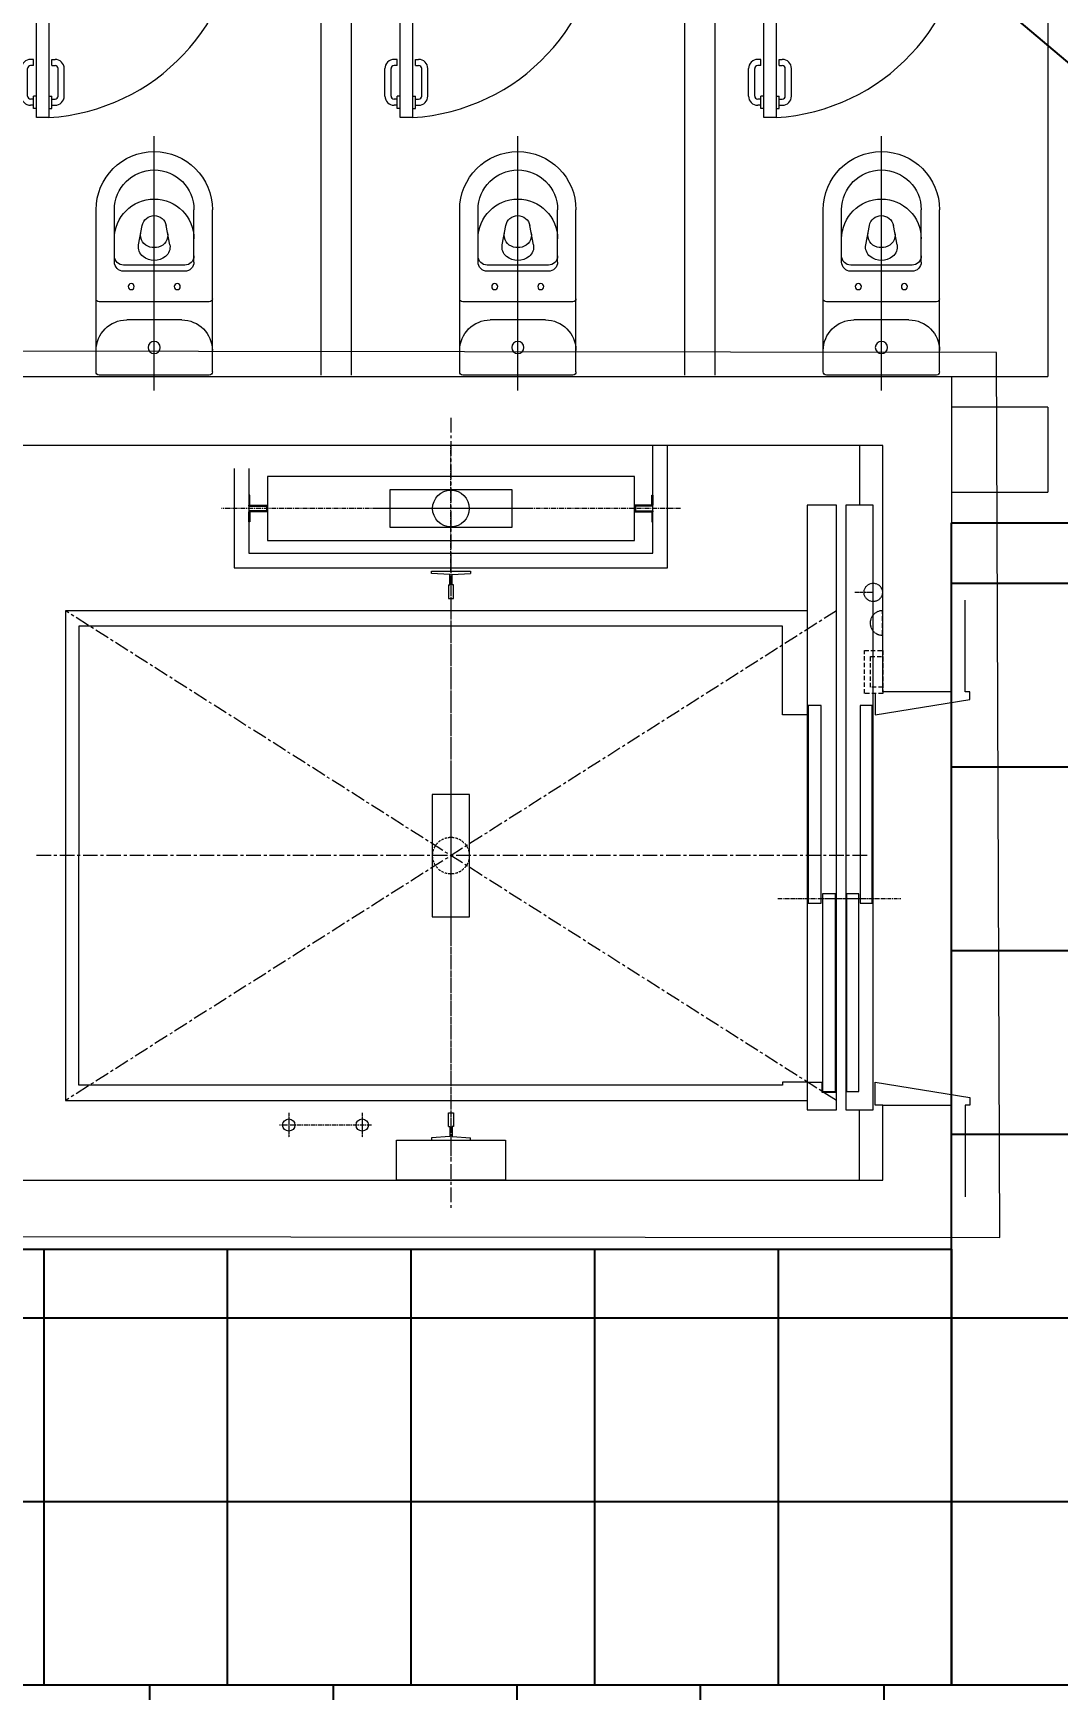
# Model space of a CAD drawing. Extents: x -178977 to 231842, y -29287 to 19916.
# Drawn here: x -1366 to 1983, y -2725 to 2687 of the extents above; entities that cross this region are included whole.
import ezdxf
from ezdxf import colors
from ezdxf.entities.mleader import LeaderData, LeaderLine
from ezdxf.math import Vec2, Vec3

# ---------------------------------------------------------------- set-up
doc = ezdxf.new("R2010")
doc.units = 0
doc.header["$LTSCALE"] = 0.25
for name, pattern in [('01-First Floor-FUR$0$CENTERX2', [101.6, 63.5, -12.7, 12.7, -12.7]), ('01-First Floor-FUR$0$DASHED2', [9.525, 6.35, -3.175]), ('DASHDOT', [25.4, 12.7, -6.35, 0, -6.35])]:
    doc.linetypes.add(name, pattern=pattern)
for name, color, linetype, lineweight in [('01-First Floor-FUR$0$Axis', 251, '01-First Floor-FUR$0$CENTERX2', 5), ('01-First Floor-FUR$0$C-HYDR-CTCH', 251, 'Continuous', 5), ('01-First Floor-FUR$0$Cabin', 7, 'Continuous', 5), ('01-First Floor-FUR$0$Notes', 1, 'Continuous', 5), ('01-First Floor-FUR$0$SANIT', 250, 'Continuous', 5), ('01-First Floor-FUR$0$Structure', 251, 'Continuous', 5), ('01-First Floor-FUR$0$Tech', 169, '01-First Floor-FUR$0$DASHED2', 5), ('01-First Floor-FUR$0$Walls', 251, 'Continuous', 5), ('01-First Floor-FUR$0$Wooden Joinery', 251, 'Continuous', 5), ('E-LITE-CIRC', 6, 'Continuous', 25), ('E-LITE-CLNG-CNDT', 6, 'DASHDOT', 35)]:
    doc.layers.add(name, color=color, linetype=linetype, lineweight=lineweight)
doc.layers.add('01-First Floor-FUR$0$FALSE CEILING', color=251, linetype='Continuous')
doc.styles.add('DC_SIMPLEX', font='SIMPLEX.shx', dxfattribs={"width": 0.7})

# ---------------------------------------------------------------- blocks, each defined once
blk = doc.blocks.new('01-First Floor-FUR$0$A$C72370EFE')
at = {"layer": '01-First Floor-FUR$0$Wooden Joinery'}
for p, q in [((-0.01, -0.04), (-0.02, -0.04)), ((-0.01, -0.03), (-0.01, -0.07)), ((0, -0.03), (-0.01, -0.03)), ((0.04, -0.03), (0.05, -0.03)), ((0.05, -0.03), (0.05, -0.07)), ((0.05, -0.04), (0.06, -0.04)), ((-0.05, -0.07), (-0.05, -0.16)), ((-0.03, -0.07), (-0.03, -0.16)), ((-0.01, -0.06), (-0.02, -0.06)), ((0, -0.07), (-0.01, -0.07)), ((0.04, -0.07), (0.05, -0.07)), ((0.05, -0.06), (0.06, -0.06)), ((0.07, -0.07), (0.07, -0.16)), ((0.09, -0.07), (0.09, -0.16)), ((-0.01, -0.17), (-0.02, -0.17)), ((-0.01, -0.19), (-0.02, -0.19)), ((-0.01, -0.17), (-0.01, -0.19)), ((0.05, -0.17), (0.06, -0.17)), ((0.05, -0.17), (0.05, -0.19)), ((0.05, -0.19), (0.06, -0.19))]:
    blk.add_line(p, q, dxfattribs=at)
for centre, radius, start, end in [((-0.02, -0.07), 0.03, 90, 180), ((0.06, -0.07), 0.03, 0, 90), ((-0.02, -0.07), 0.01, 90, 180), ((0.06, -0.07), 0.01, 0, 90), ((-0.02, -0.16), 0.03, 180, 270), ((-0.02, -0.16), 0.01, 180, 270), ((0.06, -0.16), 0.01, 270, 0), ((0.06, -0.16), 0.03, 270, 0)]:
    blk.add_arc(centre, radius, start, end, dxfattribs=at)
blk = doc.blocks.new('01-First Floor-FUR$0$A$C268A7CF0')
at = {"layer": '01-First Floor-FUR$0$Wooden Joinery'}
for points in [[(80, 758.8), (80, 768.8), (10, 778.8), (10, 758.8)], [(740, 758.8), (740, 768.8), (810, 778.8), (810, 758.8)], [(70, 658.8), (70, 648.8), (0, 638.8), (0, 658.8)], [(120, 658.8), (120, 0), (80, 0), (80, 658.8)], [(750, 658.8), (750, 648.8), (820, 638.8), (820, 658.8)]]:
    blk.add_lwpolyline(points, close=True, dxfattribs=at)
for points in [[(45, 658.8), (45, 758.8), (20, 758.8), (20, 658.8), (45, 658.8)], [(45, 658.8), (80, 658.8), (80, 698.8), (90, 698.8), (90, 758.8), (45, 758.8), (45, 658.8)], [(775, 658.8), (740, 658.8), (740, 698.8), (730, 698.8), (730, 758.8), (775, 758.8), (775, 658.8)], [(775, 658.8), (775, 758.8), (800, 758.8), (800, 658.8), (775, 658.8)]]:
    blk.add_lwpolyline(points, dxfattribs=at)
blk.add_arc((80, 658.8), 660, 273.4748, 0, dxfattribs=at)
at = {"layer": '01-First Floor-FUR$0$Wooden Joinery', "xscale": 999.9999999998854, "yscale": 999.9999999998854, "zscale": 999.9999999998854, "rotation": 180}
blk.add_blockref('01-First Floor-FUR$0$A$C72370EFE', (120, 0), dxfattribs=at)
blk = doc.blocks.new('01-First Floor-FUR$0$T127-1_B')
at = {"layer": '01-First Floor-FUR$0$Cabin'}
for p, q in [((78, 4), (82, 63.5)), ((44.5, 8), (44.5, 4)), ((44.5, 4), (78, 4)), ((44.5, -8), (44.5, -4)), ((44.5, -4), (78, -4)), ((78, -4), (82, -63.5))]:
    blk.add_line(p, q, dxfattribs=at)
at = {"layer": '01-First Floor-FUR$0$Cabin', "ltscale": 5}
for points in [[(82, 63.5), (89, 63.5), (89, -63.5), (82, -63.5)], [(44.5, 8), (0, 8), (0, -8), (44.5, -8)]]:
    blk.add_lwpolyline(points, dxfattribs=at)
blk = doc.blocks.new('01-First Floor-FUR$0$T127-1_B__1680')
at = {"layer": '01-First Floor-FUR$0$Axis'}
blk.add_line((-990, 0), (990, 0), dxfattribs=at)
at = {"layer": '01-First Floor-FUR$0$Notes', "xscale": -1}
blk.add_blockref('01-First Floor-FUR$0$T127-1_B', (-840, 0), dxfattribs=at)
at = {"layer": '01-First Floor-FUR$0$Notes'}
blk.add_blockref('01-First Floor-FUR$0$T127-1_B', (840, 0), dxfattribs=at)
blk = doc.blocks.new('01-First Floor-FUR$0$JIS5K')
at = {"layer": '01-First Floor-FUR$0$Cabin'}
for p, q in [((60.2, 8), (60.2, 11.2)), ((60.2, -8), (60.2, -11.2))]:
    blk.add_line(p, q, dxfattribs=at)
at = {"layer": '01-First Floor-FUR$0$Cabin', "ltscale": 5}
for points in [[(57, 11.2), (0, 11.2), (0, -11.2), (57, -11.2)], [(60.2, 8), (3.2, 8), (3.2, -8), (60.2, -8)], [(57, 11.2), (57, 43.5), (60.2, 43.5), (60.2, 11.2)], [(57, -11.2), (57, -43.5), (60.2, -43.5), (60.2, -11.2)]]:
    blk.add_lwpolyline(points, dxfattribs=at)
blk = doc.blocks.new('01-First Floor-FUR$0$JIS5K__1200')
at = {"layer": '01-First Floor-FUR$0$Axis'}
blk.add_line((-750, 0), (750, 0), dxfattribs=at)
at = {"layer": '01-First Floor-FUR$0$Notes', "xscale": -1}
blk.add_blockref('01-First Floor-FUR$0$JIS5K', (-600, 0), dxfattribs=at)
at = {"layer": '01-First Floor-FUR$0$Notes'}
blk.add_blockref('01-First Floor-FUR$0$JIS5K', (600, 0), dxfattribs=at)
blk = doc.blocks.new('01-First Floor-FUR$0$对重支撑1')
at = {"layer": '01-First Floor-FUR$0$Cabin'}
blk.add_lwpolyline([(1060, 178), (929, 178), (929, -178), (1060, -178)], close=True, dxfattribs=at).dxf.unprotected_set("ltscale", 0)
blk = doc.blocks.new('01-First Floor-FUR$0$井道平面图轿厢1轿厢地坎')
at = {"layer": '01-First Floor-FUR$0$Axis', "ltscale": 0.864}
blk.add_lwpolyline([(0, 96), (0, -192)], dxfattribs=at)
at = {"layer": '01-First Floor-FUR$0$Cabin', "ltscale": 5}
for points in [[(690, 0), (690, -96), (-1285, -96), (-1285, 0)], [(15, -3), (15, -46), (-630, -46), (-630, -3)], [(630, -50), (630, -93), (-15, -93), (-15, -50)]]:
    blk.add_lwpolyline(points, close=True, dxfattribs=at)
at = {"layer": '01-First Floor-FUR$0$Cabin'}
for points in [[(600, 0), (600, -48)], [(600, -48), (633, -48)], [(633, -48), (633, -96)]]:
    blk.add_lwpolyline(points, dxfattribs=at)
blk = doc.blocks.new('01-First Floor-FUR$0$层门地坎1')
at = {"layer": '01-First Floor-FUR$0$Axis', "ltscale": 0.81}
blk.add_lwpolyline([(0, 90), (0, -180)], dxfattribs=at)
at = {"layer": '01-First Floor-FUR$0$Cabin', "ltscale": 5}
for points in [[(690, 0), (690, -90), (-1285, -90), (-1285, 0)], [(15, -47), (15, -87), (-630, -87), (-630, -47)], [(630, -3), (630, -43), (-15, -43), (-15, -3)]]:
    blk.add_lwpolyline(points, close=True, dxfattribs=at)
blk = doc.blocks.new('01-First Floor-FUR$0$WC manta')
at = {"layer": '01-First Floor-FUR$0$SANIT'}
for p, q in [((-0.13, 0.18), (-0.13, -0.18)), ((-0.12, 0.19), (0.41, 0.19)), ((0.109, 0.18), (0.109, -0.18)), ((0.239, 0.13), (0.41, 0.13)), ((0.05, 0.09), (0.05, -0.09)), ((0.209, 0.1), (0.209, -0.1)), ((0.229, 0.1), (0.229, -0.1)), ((-0.18, 0), (0.65, 0)), ((0.2955, 0.051), (0.3581, 0.0393)), ((0.2955, -0.051), (0.3581, -0.0393)), ((0.239, -0.13), (0.41, -0.13)), ((-0.12, -0.19), (0.41, -0.19))]:
    blk.add_line(p, q, dxfattribs=at)
for centre, radius in [((0.159, 0.0752), 0.01), ((-0.04, 0), 0.02), ((0.159, -0.0753), 0.01)]:
    blk.add_circle(centre, radius, dxfattribs=at)
for centre, radius, start, end in [((-0.12, 0.18), 0.01, 90, 180), ((-0.05, 0.09), 0.1, 0, 90), ((0.119, 0.18), 0.01, 90, 180), ((0.41, 0), 0.19, 270, 90), ((0.239, 0.1), 0.03, 90, 180), ((0.259, 0.1), 0.03, 90, 180), ((0.3147, 0), 0.13, 270, 90), ((0.41, 0), 0.13, 270, 90), ((0.3029, 0), 0.0588, 141.525, 218.475), ((0.2882, 0.0117), 0.04, 79.4289, 141.525), ((0.3454, 0), 0.0588, 166.4176, 193.5824), ((0.3271, 0.0044), 0.04, 79.4289, 166.4176), ((0.3507, 0), 0.04, 280.5711, 79.4289), ((0.2882, -0.0117), 0.04, 218.475, 280.5711), ((0.3271, -0.0044), 0.04, 193.5824, 280.5711), ((-0.05, -0.09), 0.1, 270, 0), ((0.239, -0.1), 0.03, 180, 270), ((0.259, -0.1), 0.03, 180, 270), ((-0.12, -0.18), 0.01, 180, 270), ((0.119, -0.18), 0.01, 180, 270)]:
    blk.add_arc(centre, radius, start, end, dxfattribs=at)
blk = doc.blocks.new('01-First Floor-FUR')
at = {"layer": '01-First Floor-FUR$0$Axis'}
blk.add_line((0, 929), (0, 1339), dxfattribs=at)
at = {"layer": '01-First Floor-FUR$0$Axis', "ltscale": 3}
for points in [[(0, 1430), (0, -1150)], [(1260, 800), (-1260, -800)], [(1260, -800), (-1260, 800)], [(1360, 0), (-1360, 0)]]:
    blk.add_lwpolyline(points, dxfattribs=at)
at = {"layer": '01-First Floor-FUR$0$Axis', "ltscale": 1.5}
blk.add_lwpolyline([(0, 250), (0, -250)], dxfattribs=at)
at = {"layer": '01-First Floor-FUR$0$Axis', "ltscale": 0.24}
for points in [[(-530, -840), (-530, -920)], [(-290, -840), (-290, -920)]]:
    blk.add_lwpolyline(points, dxfattribs=at)
at = {"layer": '01-First Floor-FUR$0$Axis', "ltscale": 0.9}
blk.add_lwpolyline([(-260, -880), (-560, -880)], dxfattribs=at)
at = {"layer": '01-First Floor-FUR$0$C-HYDR-CTCH', "elevation": 0, "flags": 128}
blk.add_lwpolyline([(-1695, 1647.6), (-1683.7, -1243.9), (1794.1, -1247.6), (1782.8, 1643.9), (-1695, 1647.6)], dxfattribs=at)
at = {"layer": '01-First Floor-FUR$0$Cabin', "ltscale": 5}
for points in [[(-708.2, 1265), (-708.2, 940), (708.2, 940), (708.2, 1340)], [(-660.2, 1265), (-660.2, 988), (660.2, 988), (660.2, 1340)]]:
    blk.add_lwpolyline(points, dxfattribs=at)
at = {"layer": '01-First Floor-FUR$0$Cabin'}
for points in [[(1335, 1340), (1335, 1145)], [(1260, 1145), (1164, 1145)], [(1164, 1145), (1164, 800)], [(1260, 1145), (1164, 1145)], [(1164, 1145), (1164, 800)], [(1260, -830), (1260, 1145)], [(1260, -830), (1260, 1145)], [(250, 1134), (-250, 1134)], [(1386, 530), (1386, 460), (1696, 510), (1696, 535), (1681, 535), (1681, 835)], [(1164, 800), (-1260, 800)], [(-1260, 800), (-1260, -800)], [(1164, 800), (-1260, 800)], [(-1260, 800), (-1260, -800)], [(1084, 750), (-1216, 750)], [(-1216, 750), (-1216, 0)], [(1084, 460), (1084, 750)], [(1164, 460), (1084, 460)], [(-1216, -750), (-1216, 0)], [(1084, -750), (-1216, -750)], [(1164, -740), (1084, -740)], [(1084, -740), (1084, -750)], [(1411, -815), (1411, -815), (1386, -815), (1386, -740), (1696, -790), (1696, -815), (1681, -815), (1681, -1115)], [(-1260, -800), (1164, -800)], [(-1260, -800), (1164, -800)], [(1164, -800), (1164, -830)], [(1164, -800), (1164, -830)], [(1164, -830), (1260, -830)], [(1164, -830), (1260, -830)], [(1335, -1060), (1335, -830)]]:
    blk.add_lwpolyline(points, dxfattribs=at)
at = {"layer": '01-First Floor-FUR$0$Cabin', "ltscale": 5}
blk.add_lwpolyline([(-600, 1239), (-600, 1029), (600, 1029), (600, 1239)], close=True, dxfattribs=at)
at = {"layer": '01-First Floor-FUR$0$Cabin'}
blk.add_lwpolyline([(-200, 1195), (-200, 1073), (200, 1073), (200, 1195)], close=True, dxfattribs=at)
at = {"layer": '01-First Floor-FUR$0$Cabin', "ltscale": 50}
blk.add_lwpolyline([(-61, -200), (61, -200), (61, 200), (-61, 200)], close=True, dxfattribs=at)
at = {"layer": '01-First Floor-FUR$0$Cabin'}
for centre, radius in [((0, 1134), 60), ((-530, -880), 20), ((-290, -880), 20)]:
    blk.add_circle(centre, radius, dxfattribs=at)
at = {"layer": '01-First Floor-FUR$0$FALSE CEILING', "linetype": 'Continuous'}
for p, q in [((1636, 890), (8296.4, 890)), ((1636, 290), (8296.4, 290)), ((1636, -310), (8296.4, -310)), ((1636, -910), (8296.4, -910)), ((-1329.8, -2710), (-1329.8, -1285)), ((-729.8, -2710), (-729.8, -1285)), ((-129.8, -2710), (-129.8, -1285)), ((470.2, -2710), (470.2, -1285)), ((1070.2, -2710), (1070.2, -1285)), ((-3129.8, -1510), (1636, -1510)), ((1636, -1510), (8296.4, -1510)), ((-3129.8, -2110), (1636, -2110)), ((1636, -2110), (8296.4, -2110)), ((-984.1, -12827.2), (-984.1, -2710)), ((-384.1, -12827.2), (-384.1, -2710)), ((215.9, -12827.2), (215.9, -2710)), ((815.9, -12827.2), (815.9, -2710)), ((1415.9, -12827.2), (1415.9, -2710))]:
    blk.add_line(p, q, dxfattribs=at)
at = {"layer": '01-First Floor-FUR$0$FALSE CEILING'}
blk.add_lwpolyline([(1636, 1086.9), (4398.4, 1086.9), (4398.4, 2686.9), (8296.4, 2686.9), (8296.4, 260), (8296.4, -2710), (1636, -2710), (1636, 1086.9)], dxfattribs=at)
for points in [[(-3129.8, -1285), (1636, -1285), (1636, -2710), (-3129.8, -2710)], [(5386, -2710), (-1584, -2710), (-1584.1, -12827.2), (5385.9, -12827.2)]]:
    blk.add_lwpolyline(points, close=True, dxfattribs=at)
at = {"layer": '01-First Floor-FUR$0$Structure'}
for points in [[(1636, 535), (1411, 535), (1411, 1340), (-1589, 1340), (-1589, -1060), (1411, -1060), (1411, -815), (1636, -815), (1636, -1285), (-1814, -1285), (-1814, 1565)], [(-1514, 1565), (1636, 1565), (1636, 535)]]:
    blk.add_lwpolyline(points, dxfattribs=at)
at = {"layer": '01-First Floor-FUR$0$Tech', "ltscale": 0.36}
blk.add_lwpolyline([(1380, 860), (1320, 860)], dxfattribs=at)
at = {"layer": '01-First Floor-FUR$0$Tech', "ltscale": 0.48}
blk.add_lwpolyline([(1410, 720), (1410, 800)], dxfattribs=at)
at = {"layer": '01-First Floor-FUR$0$Tech', "ltscale": 9}
for points in [[(1351, 530), (1351, 670), (1411, 670), (1411, 530)], [(1371, 550), (1371, 650), (1411, 650), (1411, 550)]]:
    blk.add_lwpolyline(points, close=True, dxfattribs=at)
at = {"layer": '01-First Floor-FUR$0$Tech'}
blk.add_circle((1380, 860), 30, dxfattribs=at)
at = {"layer": '01-First Floor-FUR$0$Tech', "ltscale": 5}
blk.add_circle((0, 0), 60, dxfattribs=at)
at = {"layer": '01-First Floor-FUR$0$Tech'}
blk.add_arc((1410, 760), 40, 90, 270, dxfattribs=at)
at = {"layer": '01-First Floor-FUR$0$Walls'}
for p, q in [((-425.7, 3070), (-425.7, 1570)), ((-325.7, 3070), (-325.7, 1570)), ((762.7, 3070), (762.7, 1570)), ((862.7, 3070), (862.7, 1570)), ((1951, 3070), (1951, 1565)), ((1636, 1565), (1951, 1565)), ((1951, 1465), (1636, 1465)), ((1951, 1465), (1951, 1186.9)), ((1636, 1186.9), (1951, 1186.9)), ((4398.4, 1086.9), (1636, 1086.9))]:
    blk.add_line(p, q, dxfattribs=at)
at = {"layer": '01-First Floor-FUR$0$Notes', "xscale": -1}
for name, p, rotation in [('01-First Floor-FUR$0$JIS5K__1200', (0, 1134), 1.53523449952786e-06), ('01-First Floor-FUR$0$井道平面图轿厢1轿厢地坎', (1164, -140), 90), ('01-First Floor-FUR$0$层门地坎1', (1290, -140), 90)]:
    blk.add_blockref(name, p, dxfattribs=dict(at, rotation=rotation))
at = {"layer": '01-First Floor-FUR$0$Notes', "yscale": -1, "rotation": 270.0000000000001}
for name in ['01-First Floor-FUR$0$T127-1_B__1680', '01-First Floor-FUR$0$对重支撑1']:
    blk.add_blockref(name, (0, 0), dxfattribs=at)
at = {"layer": '01-First Floor-FUR$0$SANIT', "xscale": -999.9999999999995, "yscale": 999.9999999999995, "zscale": 999.9999999999995, "rotation": 270}
for p in [(-969.8, 1700), (218.5, 1700), (1406.8, 1700)]:
    blk.add_blockref('01-First Floor-FUR$0$WC manta', p, dxfattribs=at)
at = {"layer": '01-First Floor-FUR$0$Wooden Joinery'}
for p in [(-1434, 2411.2), (-245.7, 2411.2), (942.7, 2411.2)]:
    blk.add_blockref('01-First Floor-FUR$0$A$C268A7CF0', p, dxfattribs=at)
blk = doc.blocks.new('ARR0W')
at = {"color": 45}
blk.add_ellipse((0, 0), major_axis=(0.4, 0), ratio=0.4, dxfattribs=at)
at = {"color": 45, "ltscale": 0.5}
blk.add_solid([(-1.4, 0.167), (-0.4, 0), (-1.4, -0.167)], dxfattribs=at)

msp = doc.modelspace()

# ---------------------------------------------------------------- block references
at = {"layer": 'E-LITE-CLNG-CNDT'}
msp.add_blockref('01-First Floor-FUR', (0, 0), dxfattribs=at)

# ---------------------------------------------------------------- leaders
at = {"layer": 'E-LITE-CIRC'}
ml = msp.add_multileader_mtext('Standard', dxfattribs=at)
ml.set_content('{\\Fdc_el_romans|c0;\\W0.8;TO\\Fromans|c0; \\Fsimplex|c0;PP-F1/M2}', color=256, style='DC_SIMPLEX')
ml.set_leader_properties()
ml.set_arrow_properties(name='ARR0W')
ml.build(insert=Vec2(0, 0))
ml.multileader.update_dxf_attribs({"dogleg_length": 200, "arrow_head_size": 140, "scale": 100})
ctx = ml.context
ctx.base_point, ctx.scale, ctx.char_height, ctx.arrow_head_size, ctx.landing_gap_size, ctx.plane_origin, ctx.plane_x_axis, ctx.plane_y_axis = Vec3(2368.5, 2384.3, 14.8), 100, 200, 140, 140, Vec3(9390.3, -6100.9, 14.8), Vec3(1, 0.000001, 0), Vec3(-0.000001, 1, 0)
notes = []
notes.append((ctx, [(0, (1, 1, 0), (2259.7, 2384.3, 14.8), (1, 0.000001, 0), 108.8, [(0, [(1639.3, 2909.1, 14.8)], 0, [])])]))
ctx.mtext.insert, ctx.mtext.text_direction, ctx.mtext.rotation, ctx.mtext.flow_direction = Vec3(2508.5, 2517.6, 14.8), Vec3(1, 0.000001, 0), 0.000001, 5
for ctx, leaders in notes:
    for number, flags, end, landing, length, lines in leaders:
        leader = LeaderData()
        leader.index, (leader.has_last_leader_line, leader.has_dogleg_vector, leader.attachment_direction) = number, flags
        leader.last_leader_point, leader.dogleg_vector, leader.dogleg_length = Vec3(end), Vec3(landing), length
        for number, points, colour, breaks in lines:
            line = LeaderLine()
            line.index, line.vertices, line.color, line.breaks = number, Vec3.list(points), colors.encode_raw_color(colour), breaks
            leader.lines.append(line)
        ctx.leaders.append(leader)

doc.saveas('drawing.dxf')
